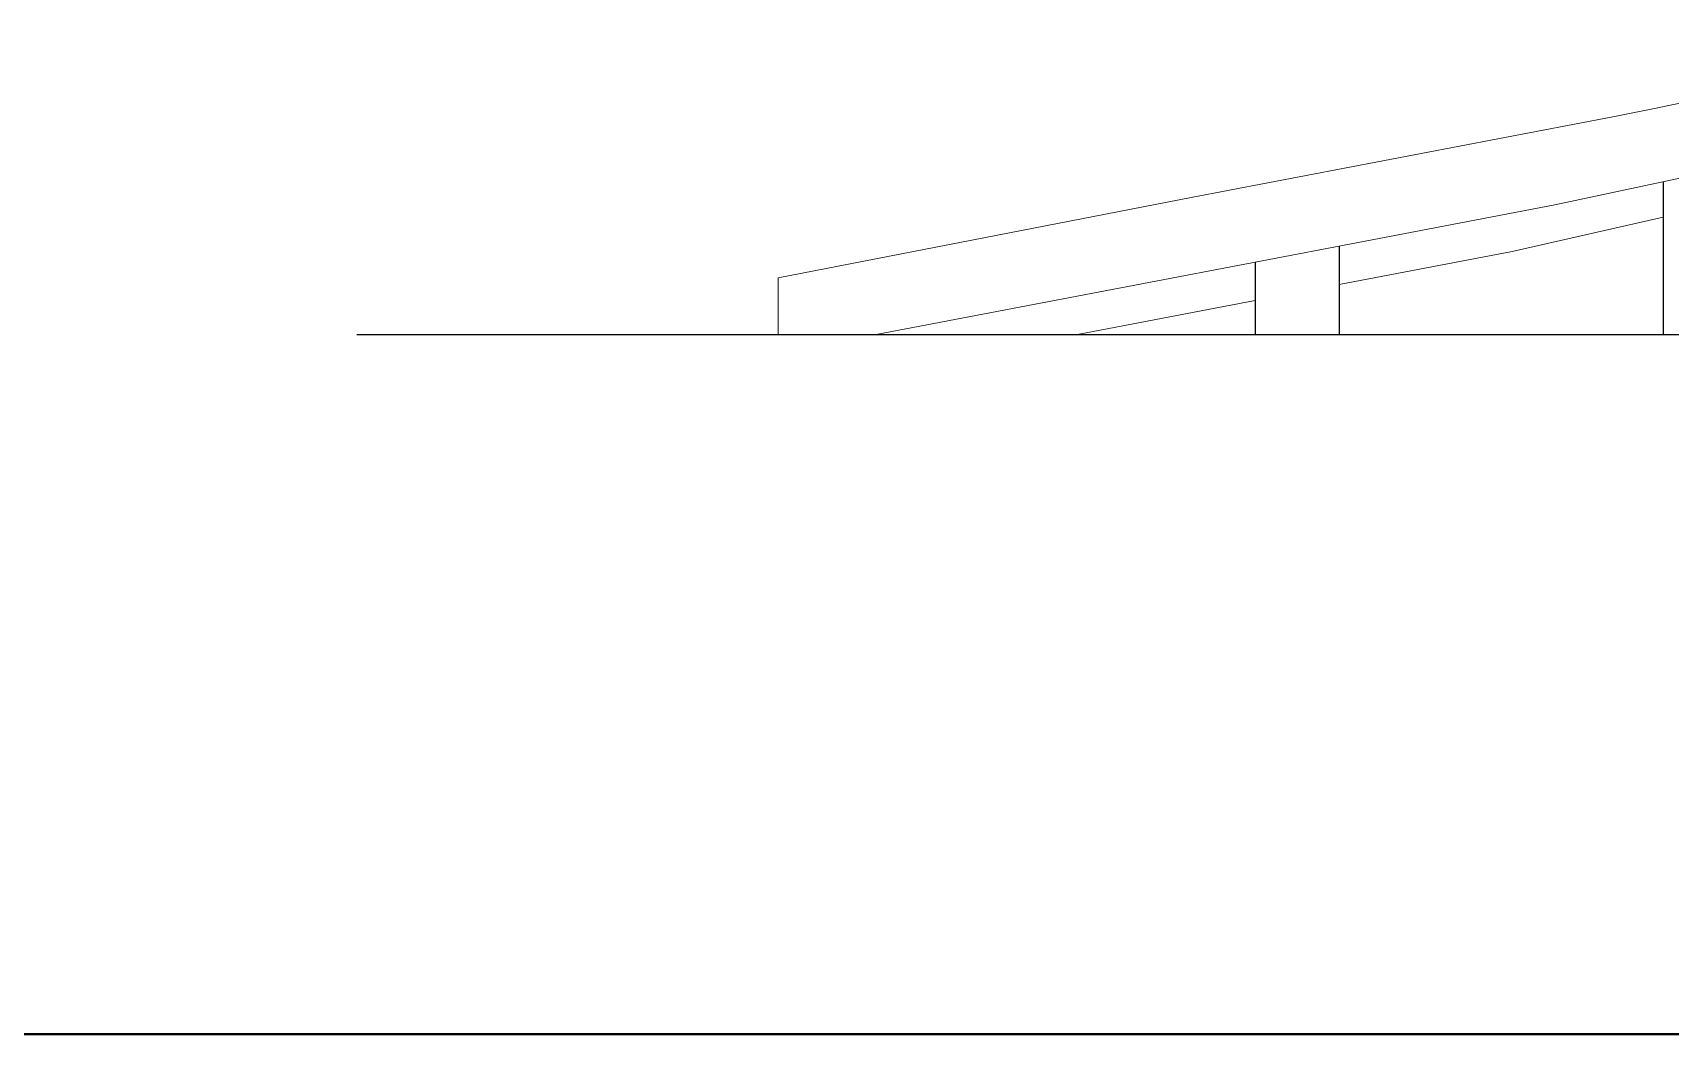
# Model space of a CAD drawing. Header units: inches. Extents: x 249 to 1192, y -18 to 440.
# Drawn here: x 587.36 to 606.81, y 226.49 to 238.39 of the extents above; entities that cross this region are included whole.
import ezdxf
from ezdxf.enums import TextEntityAlignment as Align

# ---------------------------------------------------------------- set-up
doc = ezdxf.new("R2010")
doc.units = ezdxf.units.IN
doc.header["$MEASUREMENT"] = 0
doc.layers.add('GROUND', color=36, linetype='Continuous')
doc.layers.add('KOLOM', color=5, linetype='Continuous')
for name, color, linetype, lineweight in [('GRS KOP', 1, 'Continuous', 40), ('KOP', 7, 'Continuous', 20), ('LANTAI', 135, 'Continuous', 9)]:
    doc.layers.add(name, color=color, linetype=linetype, lineweight=lineweight)
doc.styles.get("Standard").update_dxf_attribs({"font": 'arial.ttf'})

# ---------------------------------------------------------------- blocks, each defined once
blk = doc.blocks.new('KOP-ARS')
at = {"layer": 'GRS KOP'}
blk.add_line((1, 1), (83, 1), dxfattribs=at)
at = {"layer": 'KOP'}
for tag, height, p in [('SUKMA', 0.2, (78, 9.9)), ('1:100', 0.25, (81.3, 5.5)), ('1:100', 0.25, (81.3, 4.9)), ('1:100', 0.25, (81.3, 4.3)), ('AR-01', 0.35, (78.15, 2.7)), ('10', 0.35, (81.3, 2.7)), ('2012', 0.35, (81.3, 1.7))]:
    blk.add_attdef(tag, text='', height=height, dxfattribs=at).set_placement(p, align=Align.MIDDLE)
for p in [(73.7, 5.325), (73.7, 4.725), (73.7, 4.125)]:
    blk.add_attdef('-', p, '', height=0.35, dxfattribs=at)
blk = doc.blocks.new('TAMPAK SAMPING KANAN')
at = {"layer": 'GROUND'}
blk.add_lwpolyline([(591.205, 234.804), (649.034, 234.804)], dxfattribs=at)
at = {"layer": 'KOLOM'}
for points in [[(606.722, 236.619), (606.722, 234.804)], [(602.876, 235.855), (602.876, 234.804)], [(601.876, 235.664), (601.876, 234.804)]]:
    blk.add_lwpolyline(points, dxfattribs=at)
at = {"layer": 'LANTAI'}
for points in [[(609.831, 238.389), (609.344, 238.204), (608.972, 238.082), (608.561, 237.959), (608.116, 237.837), (607.643, 237.717), (607.148, 237.601), (606.638, 237.491), (606.124, 237.388), (601.116, 236.431), (596.212, 235.477), (596.212, 234.804)], [(609.862, 237.465), (608.881, 237.144), (608.056, 236.923), (606.94, 236.666), (605.435, 236.343), (603.185, 235.914), (600.529, 235.406), (597.376, 234.804)], [(606.722, 236.197), (604.931, 235.791), (602.876, 235.398)], [(601.876, 235.207), (599.765, 234.804)], [(597.376, 234.804), (596.212, 234.804)]]:
    blk.add_lwpolyline(points, dxfattribs=at)

msp = doc.modelspace()

# ---------------------------------------------------------------- block references
at = {"layer": 'KOLOM'}
msp.add_blockref('TAMPAK SAMPING KANAN', (0, 0), dxfattribs=at)
at = {"layer": 'KOP'}
msp.add_blockref('KOP-ARS', (585.2179, 225.4885), dxfattribs=at)

doc.saveas('drawing.dxf')
